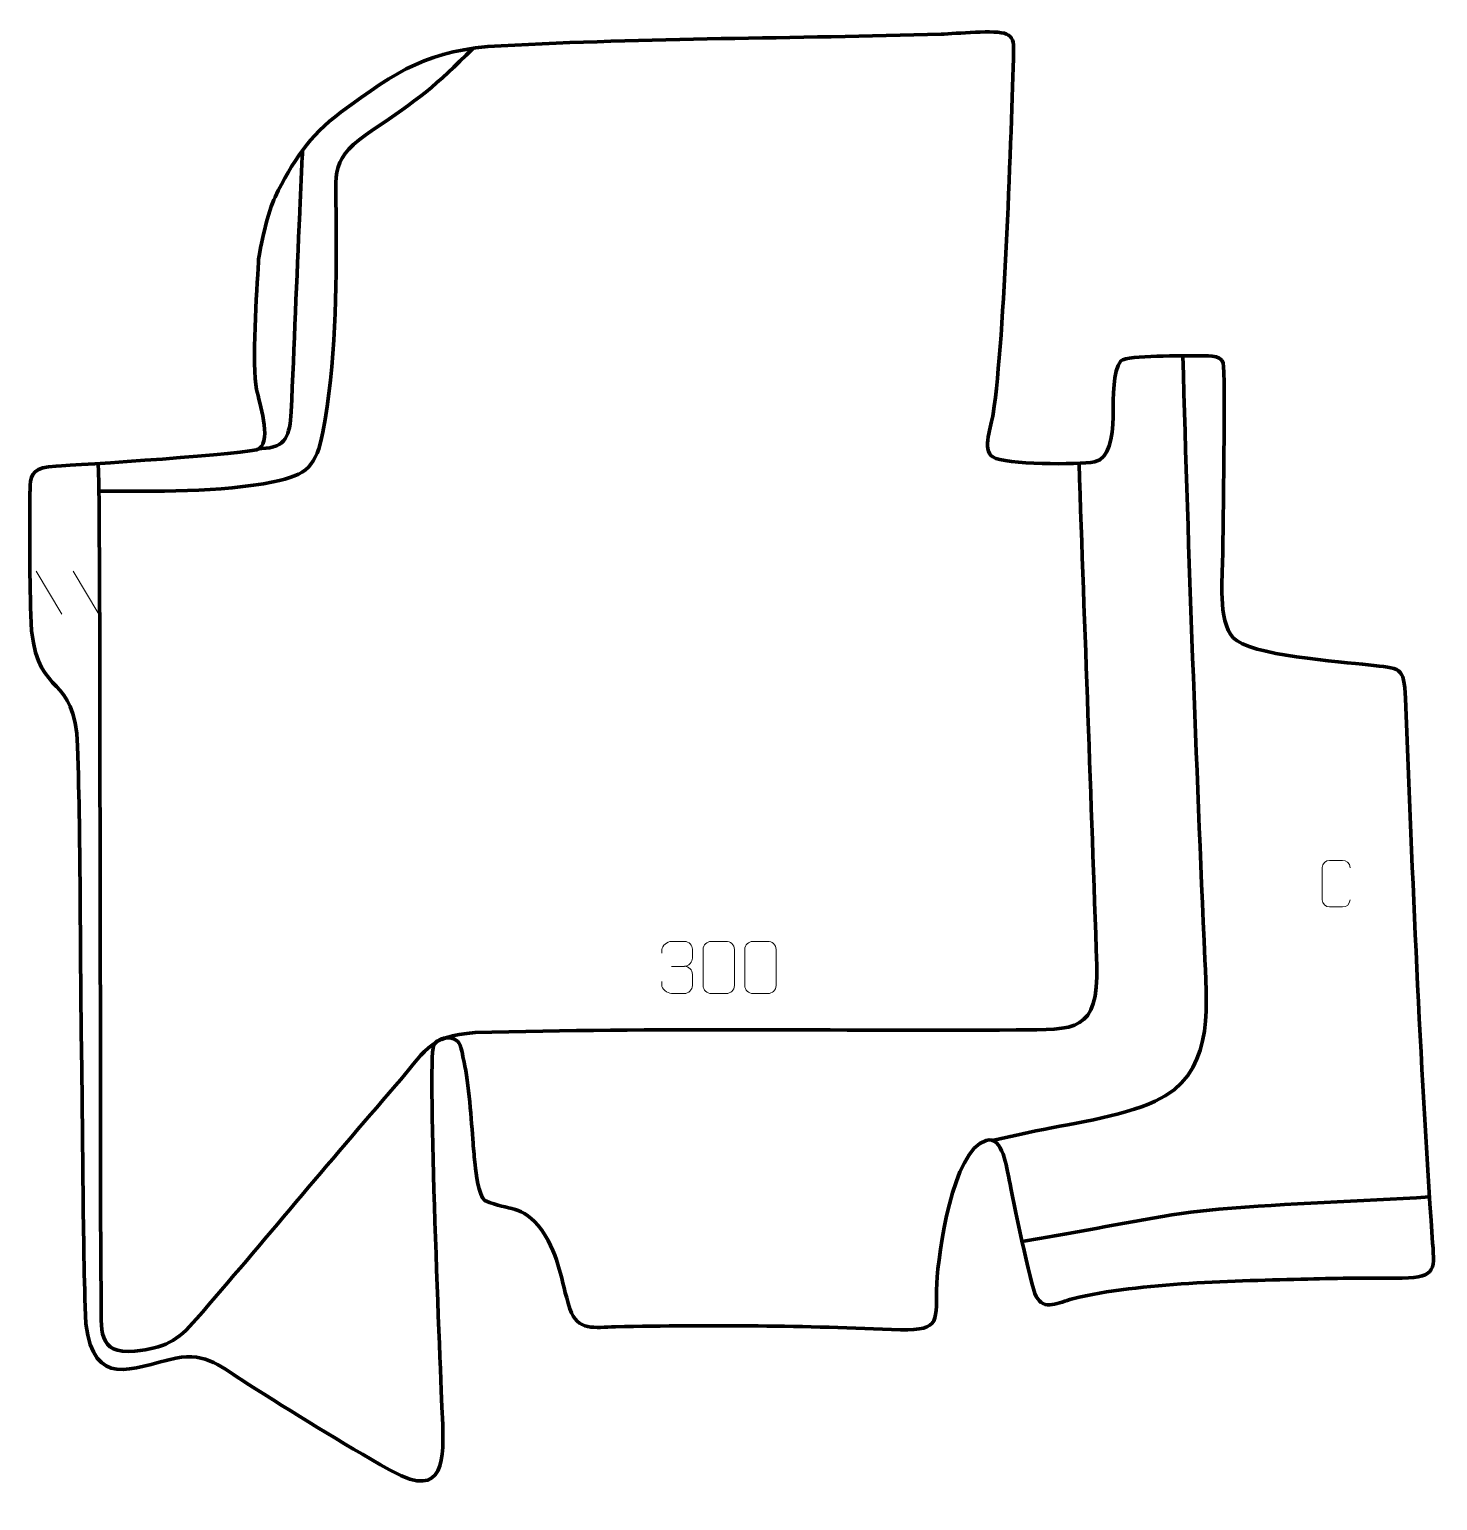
# Model space of a CAD drawing. Header units: millimetres. Extents: x -653 to 23, y 37 to 743.
import ezdxf

# ---------------------------------------------------------------- set-up
doc = ezdxf.new("R2010")
doc.units = ezdxf.units.MM
doc.header["$MEASUREMENT"] = 0
doc.layers.add('layer 1', color=7, linetype='Continuous', plot=False)
doc.layers.add('layer 2', color=7, linetype='Continuous')
doc.layers.add('layer 3', color=7, linetype='Continuous')

msp = doc.modelspace()

# ---------------------------------------------------------------- linework, layer by layer
at = {"layer": 'layer 1', "color": 250, "lineweight": 9}
for points in [[(-649.3251, 482.5852), (-649.3251, 482.5852), (-636.9608, 462.0409), (-636.9608, 462.0409)], [(-631.5952, 482.5852), (-631.5952, 482.5852), (-619.2309, 462.0409), (-619.2309, 462.0409)], [(-344.3258, 292.9435), (-344.3258, 292.9435), (-338.1294, 292.9435), (-338.1294, 292.9435)]]:
    msp.add_open_spline(points, degree=3, dxfattribs=at)
for points, knots in [([(-18.6888, 324.8572), (-18.814, 322.7762), (-20.3162, 321.451), (-22.2399, 321.4413), (-22.2399, 321.4413), (-24.3285, 321.4416), (-26.4171, 321.4416), (-28.5054, 321.4413), (-28.5054, 321.4413), (-30.2296, 321.3469), (-31.996, 323.0348), (-31.986, 324.8416), (-31.986, 324.8416), (-31.9856, 330.0098), (-31.9856, 335.1775), (-31.986, 340.3449), (-31.986, 340.3449), (-31.9822, 342.26), (-30.4177, 343.7999), (-28.4898, 343.7878), (-28.4898, 343.7878), (-26.4068, 343.7878), (-24.3233, 343.7878), (-22.2399, 343.7878), (-22.2399, 343.7878), (-20.4964, 343.8196), (-18.7127, 342.4837), (-18.6888, 340.3003)], [0, 0, 0, 0, 0.125, 0.125, 0.125, 0.125, 0.25, 0.25, 0.25, 0.25, 0.375, 0.375, 0.375, 0.375, 0.5, 0.5, 0.5, 0.5, 0.625, 0.625, 0.625, 0.625, 0.75, 0.75, 0.75, 0.75, 1, 1, 1, 1]), ([(-349.0355, 299.1887), (-349.0355, 299.1887), (-349.0355, 301.0459), (-349.0355, 301.0459), (-349.0355, 301.0459), (-349.0498, 302.7878), (-346.3853, 304.9059), (-344.3262, 304.8832), (-344.3262, 304.8832), (-342.2621, 304.8832), (-340.1981, 304.8832), (-338.1344, 304.8832), (-338.1344, 304.8832), (-335.9399, 304.892), (-334.3416, 303.0452), (-334.2972, 301.1331), (-334.2972, 301.1331), (-334.2976, 299.698), (-334.2976, 298.2629), (-334.2972, 296.8274), (-334.2972, 296.8274), (-334.3458, 295.1739), (-335.9484, 292.9439), (-338.1467, 292.9539), (-338.1467, 292.9539), (-335.943, 292.9427), (-334.335, 291.1395), (-334.281, 289.08), (-334.281, 289.08), (-334.2814, 287.2953), (-334.2814, 285.5106), (-334.281, 283.7255), (-334.281, 283.7255), (-334.2709, 281.6641), (-336.3258, 279.901), (-338.1467, 279.9091), (-338.1467, 279.9091), (-340.212, 279.9094), (-342.2772, 279.9094), (-344.3428, 279.9091), (-344.3428, 279.9091), (-346.5114, 279.9206), (-349.0424, 282.3208), (-349.061, 283.7826), (-349.061, 283.7826), (-349.061, 283.7826), (-349.061, 285.6912), (-349.061, 285.6912)], [0, 0, 0, 0, 0.07692308, 0.07692308, 0.07692308, 0.07692308, 0.15384615, 0.15384615, 0.15384615, 0.15384615, 0.23076923, 0.23076923, 0.23076923, 0.23076923, 0.30769231, 0.30769231, 0.30769231, 0.30769231, 0.38461538, 0.38461538, 0.38461538, 0.38461538, 0.46153846, 0.46153846, 0.46153846, 0.46153846, 0.53846154, 0.53846154, 0.53846154, 0.53846154, 0.61538462, 0.61538462, 0.61538462, 0.61538462, 0.69230769, 0.69230769, 0.69230769, 0.69230769, 0.76923077, 0.76923077, 0.76923077, 0.76923077, 0.84615385, 0.84615385, 0.84615385, 0.84615385, 1, 1, 1, 1]), ([(-325.2516, 304.8955), (-322.8855, 304.8955), (-320.519, 304.8955), (-318.1525, 304.8955), (-318.1525, 304.8955), (-316.172, 304.9311), (-314.146, 303.4368), (-314.1189, 300.9947), (-314.1189, 300.9947), (-314.1193, 295.2373), (-314.1193, 289.4795), (-314.1189, 283.7213), (-314.1189, 283.7213), (-314.261, 281.3937), (-315.9674, 279.9114), (-318.1525, 279.9006), (-318.1525, 279.9006), (-320.5249, 279.901), (-322.8973, 279.901), (-325.2693, 279.9006), (-325.2693, 279.9006), (-327.2278, 279.795), (-329.2342, 281.6829), (-329.2228, 283.7039), (-329.2228, 283.7039), (-329.2224, 289.4845), (-329.2224, 295.2648), (-329.2228, 301.0446), (-329.2228, 301.0446), (-329.2185, 303.1866), (-327.4414, 304.9091), (-325.2516, 304.8955)], [0, 0, 0, 0, 0.11111111, 0.11111111, 0.11111111, 0.11111111, 0.22222222, 0.22222222, 0.22222222, 0.22222222, 0.33333333, 0.33333333, 0.33333333, 0.33333333, 0.44444444, 0.44444444, 0.44444444, 0.44444444, 0.55555556, 0.55555556, 0.55555556, 0.55555556, 0.66666667, 0.66666667, 0.66666667, 0.66666667, 0.77777778, 0.77777778, 0.77777778, 0.77777778, 1, 1, 1, 1]), ([(-305.2516, 304.8955), (-302.8855, 304.8955), (-300.519, 304.8955), (-298.1525, 304.8955), (-298.1525, 304.8955), (-296.172, 304.9311), (-294.146, 303.4368), (-294.1189, 300.9947), (-294.1189, 300.9947), (-294.1193, 295.2373), (-294.1193, 289.4795), (-294.1189, 283.7213), (-294.1189, 283.7213), (-294.261, 281.3937), (-295.9674, 279.9114), (-298.1525, 279.9006), (-298.1525, 279.9006), (-300.5249, 279.901), (-302.8973, 279.901), (-305.2693, 279.9006), (-305.2693, 279.9006), (-307.2278, 279.795), (-309.2342, 281.6829), (-309.2228, 283.7039), (-309.2228, 283.7039), (-309.2224, 289.4845), (-309.2224, 295.2648), (-309.2228, 301.0446), (-309.2228, 301.0446), (-309.2185, 303.1866), (-307.4414, 304.9091), (-305.2516, 304.8955)], [0, 0, 0, 0, 0.11111111, 0.11111111, 0.11111111, 0.11111111, 0.22222222, 0.22222222, 0.22222222, 0.22222222, 0.33333333, 0.33333333, 0.33333333, 0.33333333, 0.44444444, 0.44444444, 0.44444444, 0.44444444, 0.55555556, 0.55555556, 0.55555556, 0.55555556, 0.66666667, 0.66666667, 0.66666667, 0.66666667, 0.77777778, 0.77777778, 0.77777778, 0.77777778, 1, 1, 1, 1])]:
    msp.add_open_spline(points, degree=3, knots=knots, dxfattribs=at)
at = {"layer": 'layer 2', "color": 142, "lineweight": 158}
for points, knots in [([(-439.7882, 733.5544), (-456.8415, 716.016), (-467.0306, 708.196), (-487.219, 694.7432), (-487.219, 694.7432), (-508.9787, 680.2434), (-505.3144, 675.2706), (-505.3019, 650.9261), (-505.3019, 650.9261), (-505.2857, 617.6355), (-505.3482, 582.0234), (-511.7585, 549.2914), (-511.7585, 549.2914), (-514.9292, 533.1012), (-519.0035, 528.8243), (-535.5599, 525.4539), (-535.5599, 525.4539), (-559.8024, 520.5189), (-593.2889, 520.8971), (-619.176, 521.0775)], [0, 0, 0, 0, 0.16666667, 0.16666667, 0.16666667, 0.16666667, 0.33333333, 0.33333333, 0.33333333, 0.33333333, 0.5, 0.5, 0.5, 0.5, 0.66666667, 0.66666667, 0.66666667, 0.66666667, 1, 1, 1, 1]), ([(-521.4764, 684.6092), (-521.9254, 674.6544), (-522.3743, 664.6996), (-522.8233, 654.7447), (-522.8233, 654.7447), (-524.261, 622.877), (-525.4191, 590.8585), (-526.965, 559.0277), (-526.965, 559.0277), (-527.5077, 547.8538), (-529.3896, 541.8612), (-541.1285, 541.4812), (-541.1285, 541.4812), (-541.1285, 541.4812), (-542.075, 541.4506), (-542.075, 541.4506)], [0, 0, 0, 0, 0.2, 0.2, 0.2, 0.2, 0.4, 0.4, 0.4, 0.4, 0.6, 0.6, 0.6, 0.6, 1, 1, 1, 1]), ([(-98.8893, 585.963), (-96.3097, 489.2393), (-92.5201, 392.8027), (-88.3677, 296.1435), (-88.3677, 296.1435), (-87.1882, 270.0859), (-84.3864, 241.1097), (-112.2462, 228.1664), (-112.2462, 228.1664), (-128.5243, 220.6038), (-154.686, 217.1836), (-172.9565, 213.2099), (-172.9565, 213.2099), (-178.765, 211.9466), (-184.5726, 210.6791), (-190.3799, 209.4106)], [0, 0, 0, 0, 0.2, 0.2, 0.2, 0.2, 0.4, 0.4, 0.4, 0.4, 0.6, 0.6, 0.6, 0.6, 1, 1, 1, 1]), ([(-148.7639, 534.445), (-145.9954, 454.1011), (-142.9513, 373.7735), (-140.2599, 293.425), (-140.2599, 293.425), (-139.4866, 261.2972), (-150.1772, 262.5779), (-178.8705, 262.3951), (-178.8705, 262.3951), (-265.4511, 261.9165), (-352.0983, 263.5566), (-438.6535, 261.1069), (-438.6535, 261.1069), (-461.3088, 259.8029), (-463.0609, 251.4149), (-476.8088, 235.6955), (-476.8088, 235.6955), (-509.071, 198.6791), (-540.2487, 160.7512), (-572.4011, 123.7125), (-572.4011, 123.7125), (-581.816, 112.8668), (-587.667, 109.7469), (-602.0391, 108.2494), (-602.0391, 108.2494), (-620.197, 106.3575), (-618.0333, 119.1565), (-618.1515, 133.0505), (-618.1515, 133.0505), (-618.6883, 196.183), (-618.3974, 259.4527), (-618.5872, 322.6037), (-618.5872, 322.6037), (-618.787, 389.029), (-618.6295, 455.642), (-619.184, 522.0432), (-619.184, 522.0432), (-619.2188, 526.2104), (-619.4195, 530.4388), (-619.5678, 534.6067)], [0, 0, 0, 0, 0.09090909, 0.09090909, 0.09090909, 0.09090909, 0.18181818, 0.18181818, 0.18181818, 0.18181818, 0.27272727, 0.27272727, 0.27272727, 0.27272727, 0.36363636, 0.36363636, 0.36363636, 0.36363636, 0.45454545, 0.45454545, 0.45454545, 0.45454545, 0.54545455, 0.54545455, 0.54545455, 0.54545455, 0.63636364, 0.63636364, 0.63636364, 0.63636364, 0.72727273, 0.72727273, 0.72727273, 0.72727273, 0.81818182, 0.81818182, 0.81818182, 0.81818182, 1, 1, 1, 1]), ([(19.4495, 182.2542), (-13.998, 180.2794), (-48.3356, 179.2078), (-81.614, 176.3597), (-81.614, 176.3597), (-105.5052, 174.315), (-130.1634, 168.8808), (-153.9115, 164.7362), (-153.9115, 164.7362), (-156.3736, 164.3065), (-158.8355, 163.8761), (-161.2973, 163.4445), (-161.2973, 163.4445), (-166.23, 162.5787), (-171.1627, 161.7129), (-176.0954, 160.8471)], [0, 0, 0, 0, 0.2, 0.2, 0.2, 0.2, 0.4, 0.4, 0.4, 0.4, 0.6, 0.6, 0.6, 0.6, 1, 1, 1, 1])]:
    msp.add_open_spline(points, degree=3, knots=knots, dxfattribs=at)
at = {"layer": 'layer 3', "color": 242, "lineweight": 158}
msp.add_open_spline([(-534.6466, 662.1519), (-537.6248, 656.0477), (-542.3044, 637.6649), (-542.6474, 630.9241), (-542.6474, 630.9241), (-543.3418, 617.3606), (-545.9774, 581.3181), (-543.5142, 569.7886), (-543.5142, 569.7886), (-542.1732, 563.512), (-536.4143, 546.1091), (-542.075, 541.4506), (-542.075, 541.4506), (-545.2083, 538.872), (-630.6027, 533.5145), (-639.7817, 533.0308), (-639.7817, 533.0308), (-650.3381, 532.4746), (-651.8514, 529.4949), (-652.1659, 523.8803), (-652.1659, 523.8803), (-652.2803, 521.8385), (-652.3538, 519.3881), (-652.3629, 516.6987), (-652.3629, 516.6987), (-652.4313, 496.4813), (-652.5567, 473.8649), (-651.4978, 453.9208), (-651.4978, 453.9208), (-647.931, 421.019), (-630.7234, 434.2189), (-629.4438, 398.5969), (-629.4438, 398.5969), (-627.8657, 349.2709), (-628.3149, 299.4585), (-627.5156, 250.0211), (-627.5156, 250.0211), (-626.8875, 207.117), (-626.9989, 164.1773), (-625.5386, 121.2915), (-625.5386, 121.2915), (-621.1944, 90.2976), (-604.2909, 99.7809), (-582.2636, 104.9444), (-582.2636, 104.9444), (-567.6211, 107.8907), (-560.1171, 100.2639), (-548.3306, 92.8389), (-548.3306, 92.8389), (-525.8749, 78.6927), (-502.7621, 64.2744), (-479.6563, 51.2656), (-479.6563, 51.2656), (-479.6563, 51.2656), (-478.3858, 50.56), (-478.3858, 50.56), (-478.3858, 50.56), (-452.9878, 36.5136), (-453.4592, 56.8798), (-454.3476, 76.161), (-454.3476, 76.161), (-455.1675, 97.0007), (-461.6407, 246.8179), (-458.5793, 254.8038), (-458.5793, 254.8038), (-457.1943, 258.4168), (-450.7216, 260.2963), (-446.9812, 256.9211), (-446.9812, 256.9211), (-445.1905, 255.3052), (-444.669, 249.9418), (-443.9573, 247.0102), (-443.9573, 247.0102), (-441.5622, 237.1438), (-440.4588, 218.8159), (-439.595, 208.0501), (-439.595, 208.0501), (-439.3162, 204.5746), (-439.028, 201.1163), (-438.6321, 197.6516), (-438.6321, 197.6516), (-438.169, 193.814), (-437.1021, 183.1188), (-433.9892, 180.5451), (-433.9892, 180.5451), (-421.7539, 175.1003), (-416.6325, 179.2811), (-406.5971, 166.2709), (-406.5971, 166.2709), (-397.5635, 152.4749), (-397.8693, 143.0133), (-393.1046, 128.5745), (-393.1046, 128.5745), (-389.4846, 117.6044), (-381.3192, 119.7335), (-371.2716, 119.9617), (-371.2716, 119.9617), (-325.1268, 120.8977), (-280.5196, 120.5046), (-234.4049, 118.491), (-234.4049, 118.491), (-214.6496, 118.1253), (-217.612, 123.0796), (-217.049, 140.7181), (-217.049, 140.7181), (-216.2803, 155.4699), (-209.5834, 204.5072), (-193.3739, 209.3843), (-193.3739, 209.3843), (-185.3508, 211.7983), (-183.4166, 195.8904), (-182.3076, 190.5018), (-182.3076, 190.5018), (-180.3926, 181.3484), (-172.1465, 140.0072), (-169.346, 134.5349), (-169.346, 134.5349), (-165.6296, 127.2729), (-158.4691, 131.552), (-151.9251, 133.4032), (-151.9251, 133.4032), (-118.5471, 141.4064), (-73.7639, 141.8815), (-38.9713, 142.8675), (-38.9713, 142.8675), (-23.6771, 143.2758), (-8.9321, 143.3233), (6.35, 143.2777), (6.35, 143.2777), (23.3375, 143.7757), (21.8635, 147.4919), (20.7561, 162.8221), (20.7561, 162.8221), (14.7799, 248.9109), (11.3444, 335.247), (7.9446, 421.473), (7.9446, 421.473), (7.2141, 437.171), (5.6012, 435.8739), (-9.9354, 437.6649), (-9.9354, 437.6649), (-22.7011, 439.1365), (-67.2448, 442.0907), (-74.7405, 450.6558), (-74.7405, 450.6558), (-82.2151, 459.1969), (-79.9209, 479.2296), (-79.7714, 490.1052), (-79.7714, 490.1052), (-79.7098, 501.3994), (-78.3312, 578.3035), (-79.5327, 582.4394), (-79.5327, 582.4394), (-80.8309, 586.908), (-88.0575, 585.9499), (-92.1353, 585.9387), (-92.1353, 585.9387), (-98.1363, 585.9221), (-125.1715, 586.4299), (-128.6671, 583.5829), (-128.6671, 583.5829), (-136.7501, 572.851), (-126.4463, 538.9531), (-141.3563, 535.0705), (-141.3563, 535.0705), (-149.2666, 533.7564), (-184.2712, 533.5453), (-190.2028, 537.4568), (-190.2028, 537.4568), (-195.5987, 541.015), (-190.7539, 552.6327), (-189.9585, 558.0669), (-189.9585, 558.0669), (-184.286, 596.8236), (-181.366, 691.9438), (-180.1733, 732.7078), (-180.1733, 732.7078), (-180.0619, 736.5164), (-180.534, 739.1032), (-183.5633, 740.4268), (-183.5633, 740.4268), (-188.6625, 742.655), (-207.7962, 740.5808), (-214.9135, 740.366), (-214.9135, 740.366), (-285.062, 738.2945), (-356.1177, 738.5608), (-426.0797, 734.8257), (-426.0797, 734.8257), (-461.3042, 732.9452), (-475.527, 723.1221), (-503.0084, 702.8726), (-503.0084, 702.8726), (-518.4456, 691.477), (-526.325, 679.0699), (-534.6466, 662.1519)], degree=3, knots=[0, 0, 0, 0, 0.02, 0.02, 0.02, 0.02, 0.04, 0.04, 0.04, 0.04, 0.06, 0.06, 0.06, 0.06, 0.08, 0.08, 0.08, 0.08, 0.1, 0.1, 0.1, 0.1, 0.12, 0.12, 0.12, 0.12, 0.14, 0.14, 0.14, 0.14, 0.16, 0.16, 0.16, 0.16, 0.18, 0.18, 0.18, 0.18, 0.2, 0.2, 0.2, 0.2, 0.22, 0.22, 0.22, 0.22, 0.24, 0.24, 0.24, 0.24, 0.26, 0.26, 0.26, 0.26, 0.28, 0.28, 0.28, 0.28, 0.3, 0.3, 0.3, 0.3, 0.32, 0.32, 0.32, 0.32, 0.34, 0.34, 0.34, 0.34, 0.36, 0.36, 0.36, 0.36, 0.38, 0.38, 0.38, 0.38, 0.4, 0.4, 0.4, 0.4, 0.42, 0.42, 0.42, 0.42, 0.44, 0.44, 0.44, 0.44, 0.46, 0.46, 0.46, 0.46, 0.48, 0.48, 0.48, 0.48, 0.5, 0.5, 0.5, 0.5, 0.52, 0.52, 0.52, 0.52, 0.54, 0.54, 0.54, 0.54, 0.56, 0.56, 0.56, 0.56, 0.58, 0.58, 0.58, 0.58, 0.6, 0.6, 0.6, 0.6, 0.62, 0.62, 0.62, 0.62, 0.64, 0.64, 0.64, 0.64, 0.66, 0.66, 0.66, 0.66, 0.68, 0.68, 0.68, 0.68, 0.7, 0.7, 0.7, 0.7, 0.72, 0.72, 0.72, 0.72, 0.74, 0.74, 0.74, 0.74, 0.76, 0.76, 0.76, 0.76, 0.78, 0.78, 0.78, 0.78, 0.8, 0.8, 0.8, 0.8, 0.82, 0.82, 0.82, 0.82, 0.84, 0.84, 0.84, 0.84, 0.86, 0.86, 0.86, 0.86, 0.88, 0.88, 0.88, 0.88, 0.9, 0.9, 0.9, 0.9, 0.92, 0.92, 0.92, 0.92, 0.94, 0.94, 0.94, 0.94, 0.96, 0.96, 0.96, 0.96, 1, 1, 1, 1], dxfattribs=at)

doc.saveas('drawing.dxf')
